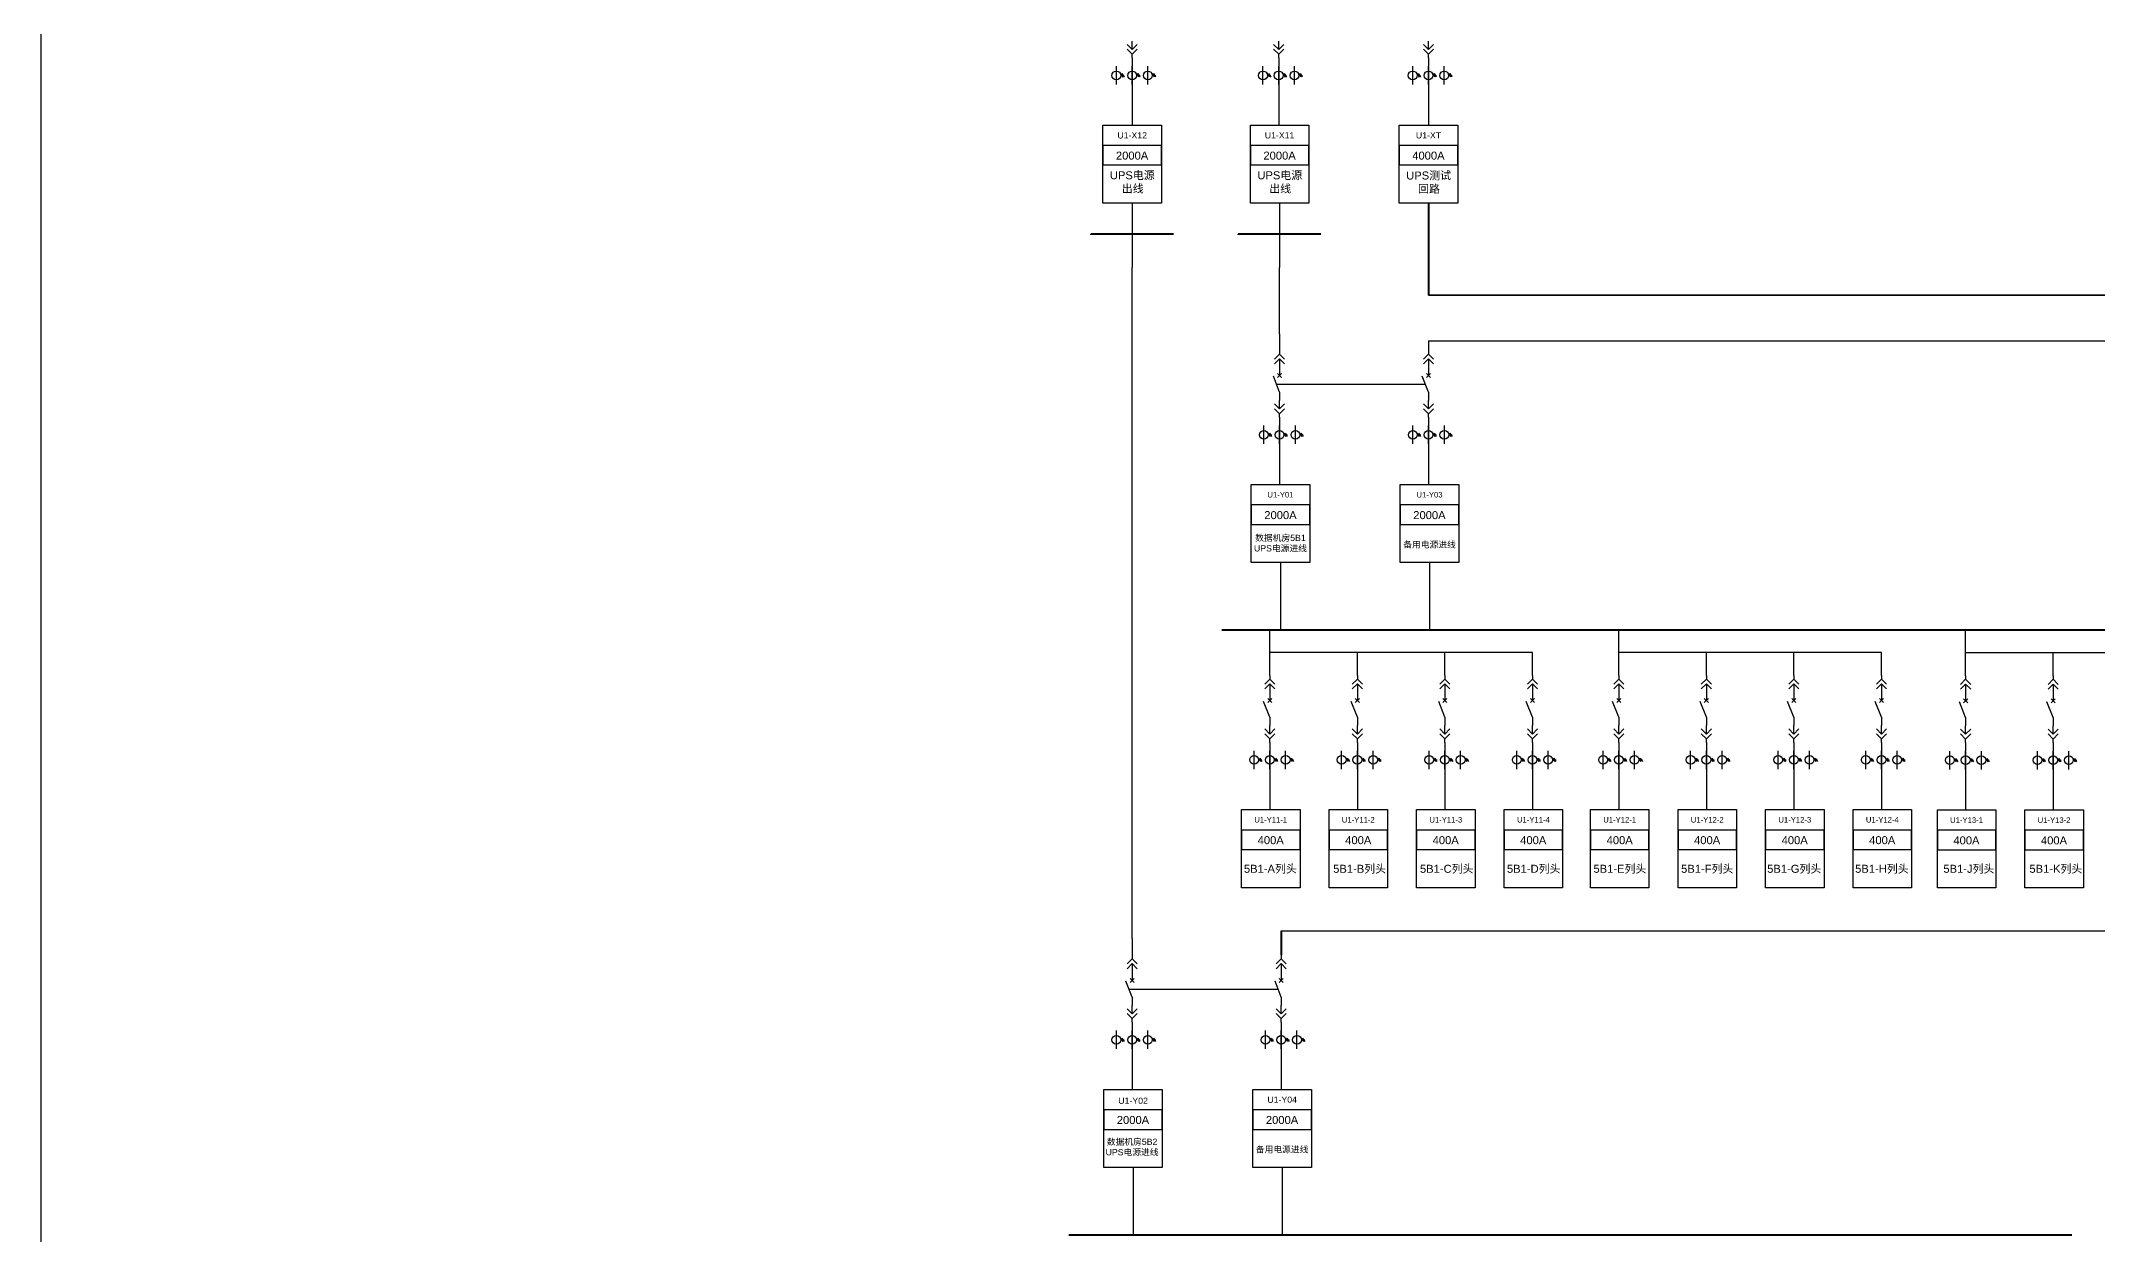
# Model space of a CAD drawing. Header units: millimetres. Extents: x -3460 to -460, y 6070 to 9130.
# Drawn here: x -1850 to -1666.8, y 6210.8 to 6317.1 of the extents above; entities that cross this region are included whole.
import ezdxf
from ezdxf.enums import TextEntityAlignment as Align

# ---------------------------------------------------------------- set-up
doc = ezdxf.new("R2010")
doc.units = ezdxf.units.MM
doc.header["$LTSCALE"] = 1000
doc.header["$MEASUREMENT"] = 0
doc.linetypes.add('HIDDEN', pattern=[0.375, 0.25, -0.125])
doc.styles.get("Standard").update_dxf_attribs({"font": 'arial.ttf'})

# ---------------------------------------------------------------- blocks, each defined once
blk = doc.blocks.new('DYDQAA04')
at = {"color": 0}
for points in [[(0, -3.5), (0, 0)], [(-2.12, -1.38), (0, -3.5)], [(-2.12, -3.38), (0, -5.5)], [(2.12, -1.38), (0, -3.5)], [(2.12, -3.38), (0, -5.5)], [(0, -7), (0, -5.5)]]:
    blk.add_lwpolyline(points, dxfattribs=at)
blk = doc.blocks.new('DYDQAA09')
at = {"color": 0}
blk.add_lwpolyline([(0, 0), (0, -3.5)], dxfattribs=at)
blk.add_lwpolyline([(0, 0), (0, -3.5)], dxfattribs=at)
blk.add_lwpolyline([(0, 0), (0, -3.5)], dxfattribs=at)
blk.add_lwpolyline([(0, 0), (0, -3.5)], dxfattribs=at)
blk.add_lwpolyline([(0, 0), (0, -3.5)], dxfattribs=at)
blk.add_lwpolyline([(0, 0), (0, -3.5)], dxfattribs=at)
blk.add_lwpolyline([(0, 0), (0, -3.5)], dxfattribs=at)
blk.add_lwpolyline([(0, 0), (0, -3.5)], dxfattribs=at)
blk.add_lwpolyline([(0, 0), (0, -3.5)], dxfattribs=at)
blk = doc.blocks.new('A$C03DD39B5')
for p, q in [((417, 475), (283, 392)), ((417, 422), (283, 339)), ((350, 333), (350, 467))]:
    blk.add_line(p, q)
blk.add_lwpolyline([(700, 167), (0, 167)])
blk.add_circle((350, 167), 167)
blk = doc.blocks.new('DYDQAA05')
at = {"color": 0}
blk.add_lwpolyline([(0, 0), (0, -7)], dxfattribs=at)
blk = doc.blocks.new('DYDQAA03')
at = {"color": 0}
for points in [[(0, 0), (0, -1.5)], [(-2.12, -3.62), (0, -1.5)], [(-2.12, -5.62), (0, -3.5)], [(2.12, -3.62), (0, -1.5)], [(2.12, -5.62), (0, -3.5)], [(0, -3.5), (0, -7)]]:
    blk.add_lwpolyline(points, dxfattribs=at)
blk = doc.blocks.new('DYDQ0201')
at = {"color": 0}
for points in [[(0.86, -0.86), (-0.86, 0.86)], [(-0.86, -0.86), (0.86, 0.86)], [(0, -7), (-2.61, -0.37)]]:
    blk.add_lwpolyline(points, dxfattribs=at)

msp = doc.modelspace()

# ---------------------------------------------------------------- linework, layer by layer
for p, q in [((-1752.8, 6314.83, -16025.78), (-1752.8, 6313.19, -16025.78)), ((-1739.75, 6314.83, -16025.78), (-1739.75, 6313.19, -16025.78)), ((-1726.4, 6314.83, -16025.78), (-1726.4, 6313.19, -16025.78)), ((-1752.8, 6313.19, -16025.78), (-1752.8, 6309.62, -16025.78)), ((-1739.75, 6313.19, -16025.78), (-1739.75, 6309.62, -16025.78)), ((-1726.4, 6313.19, -16025.78), (-1726.4, 6309.62, -16025.78)), ((-1752.8, 6302.67, -16025.78), (-1752.8, 6296.95, -16025.78)), ((-1739.67, 6302.67, -16057.27), (-1739.67, 6296.95, -16057.27)), ((-1752.8, 6237.15, -18792.33), (-1752.8, 6296.95, -17409.06)), ((-1739.67, 6291.04, -18823.82), (-1739.67, 6296.95, -17440.55)), ((-1739.67, 6282.8, -16622.61), (-1739.67, 6281.17, -16622.61)), ((-1739.67, 6281.17, -16622.61), (-1739.67, 6277.6, -16622.61)), ((-1739.59, 6270.65, -16654.1), (-1739.59, 6264.66, -16182.55)), ((-1740.54, 6260.59, -19610.28), (-1740.54, 6264.66, -18227.01)), ((-1709.45, 6260.59, -19610.28), (-1709.45, 6264.66, -18227.01)), ((-1678.55, 6260.57, -19610.28), (-1678.55, 6264.64, -18227.01)), ((-1732.74, 6262.63, -18227.01), (-1740.54, 6262.63, -18918.64)), ((-1732.74, 6260.59, -18227.01), (-1732.74, 6262.63, -18227.01)), ((-1724.94, 6262.63, -17535.37), (-1732.74, 6262.63, -18227.01)), ((-1724.94, 6260.59, -17535.37), (-1724.94, 6262.63, -17535.37)), ((-1717.14, 6262.63, -16843.73), (-1724.94, 6262.63, -17535.37)), ((-1717.14, 6260.59, -16843.73), (-1717.14, 6262.63, -16843.73)), ((-1701.65, 6262.63, -18227.01), (-1709.45, 6262.63, -18918.64)), ((-1701.65, 6260.59, -18227.01), (-1701.65, 6262.63, -18227.01)), ((-1693.85, 6262.63, -17535.37), (-1701.65, 6262.63, -18227.01)), ((-1693.85, 6260.59, -17535.37), (-1693.85, 6262.63, -17535.37)), ((-1686.05, 6262.63, -16843.73), (-1693.85, 6262.63, -17535.37)), ((-1686.05, 6260.59, -16843.73), (-1686.05, 6262.63, -16843.73)), ((-1670.75, 6262.6, -18227.01), (-1678.55, 6262.6, -18918.64)), ((-1670.75, 6260.57, -18227.01), (-1670.75, 6262.6, -18227.01)), ((-1662.95, 6262.6, -17535.37), (-1670.75, 6262.6, -18227.01)), ((-1740.54, 6253.84, -17409.07), (-1740.54, 6252.2, -17409.07)), ((-1732.74, 6253.84, -16025.79), (-1732.74, 6252.2, -16025.79)), ((-1724.94, 6253.84, -15334.15), (-1724.94, 6252.2, -15334.15)), ((-1717.14, 6253.84, -14642.52), (-1717.14, 6252.2, -14642.52)), ((-1709.45, 6253.84, -17409.07), (-1709.45, 6252.2, -17409.07)), ((-1701.65, 6253.84, -16025.79), (-1701.65, 6252.2, -16025.79)), ((-1693.85, 6253.84, -15334.15), (-1693.85, 6252.2, -15334.15)), ((-1686.05, 6253.84, -14642.52), (-1686.05, 6252.2, -14642.52)), ((-1678.55, 6253.82, -17409.07), (-1678.55, 6252.18, -17409.07)), ((-1670.75, 6253.82, -16025.79), (-1670.75, 6252.18, -16025.79)), ((-1740.54, 6252.2, -17409.07), (-1740.54, 6248.64, -17409.07)), ((-1732.74, 6252.2, -16025.79), (-1732.74, 6248.64, -16025.79)), ((-1724.94, 6252.2, -15334.15), (-1724.94, 6248.64, -15334.15)), ((-1717.14, 6252.2, -14642.52), (-1717.14, 6248.64, -14642.52)), ((-1709.45, 6252.2, -17409.07), (-1709.45, 6248.64, -17409.07)), ((-1701.65, 6252.2, -16025.79), (-1701.65, 6248.64, -16025.79)), ((-1693.85, 6252.2, -15334.15), (-1693.85, 6248.64, -15334.15)), ((-1686.05, 6252.2, -14642.52), (-1686.05, 6248.64, -14642.52)), ((-1678.55, 6252.18, -17409.07), (-1678.55, 6248.61, -17409.07)), ((-1670.75, 6252.18, -16025.79), (-1670.75, 6248.61, -16025.79)), ((-1752.8, 6228.91, -16591.12), (-1752.8, 6227.27, -16591.12)), ((-1752.8, 6227.27, -16591.12), (-1752.8, 6223.7, -16591.12)), ((-1752.72, 6216.75, -16622.61), (-1752.72, 6210.76, -16151.06))]:
    msp.add_line(p, q)
at = {"color": 1, "lineweight": 40}
for p, q in [((-1726.4, 6302.67, -16058.29), (-1726.4, 6294.48, -18133.2)), ((-1744.81, 6264.66, -16182.55), (-1656.02, 6264.66, -16182.55)), ((-1758.45, 6210.76, -16151.06), (-1669.08, 6210.76, -16151.06))]:
    msp.add_line(p, q, dxfattribs=at)
at = {"color": 1, "lineweight": 35}
msp.add_line((-1726.4, 6294.48, -18133.2), (-1506.82, 6294.48, -18133.2), dxfattribs=at)
at = {"color": 5}
for p, q in [((-1726.4, 6290.39, -20868.28), (-1726.4, 6289.55, -18823.82)), ((-1726.4, 6282.8, -16622.61), (-1726.4, 6281.17, -16622.61)), ((-1726.4, 6281.17, -16622.61), (-1726.4, 6277.6, -16622.61)), ((-1726.31, 6270.65, -16654.1), (-1726.31, 6264.66, -16182.55)), ((-1739.52, 6228.91, -14986.73), (-1739.52, 6227.27, -14986.73)), ((-1739.52, 6227.27, -14986.73), (-1739.52, 6223.7, -14986.73)), ((-1739.44, 6216.75, -15018.22), (-1739.44, 6210.76, -14546.67))]:
    msp.add_line(p, q, dxfattribs=at)
at = {"color": 5, "lineweight": 30}
for p, q in [((-1726.4, 6290.39, -19846.05), (-1587.05, 6290.39, -30785.48)), ((-1739.52, 6237.84, -19924.04), (-1629.65, 6237.84, -41174.01))]:
    msp.add_line(p, q, dxfattribs=at)
at = {"linetype": 'HIDDEN', "ltscale": 2}
for p, q in [((-1739.94, 6286.53, -18823.82), (-1726.66, 6286.53, -18823.82)), ((-1753.08, 6232.64, -17187.95), (-1739.8, 6232.64, -17187.95))]:
    msp.add_line(p, q, dxfattribs=at)
at = {"color": 5, "lineweight": 40}
msp.add_line((-1739.52, 6237.84, -19924.04), (-1739.52, 6235.66, -17187.95), dxfattribs=at)
at = {"color": 1, "lineweight": 30, "ltscale": 0.002916}
msp.add_lwpolyline([(-1850, 6454.66), (-1486.12, 6454.66), (-1486.12, 6160), (-1850, 6160)], close=True, dxfattribs=at)
for points, elevation in [([(-1755.41, 6309.62), (-1750.2, 6309.62), (-1750.2, 6302.67), (-1755.41, 6302.67)], -16025.78), ([(-1742.27, 6309.62), (-1737.06, 6309.62), (-1737.06, 6302.67), (-1742.27, 6302.67)], -16057.27), ([(-1755.41, 6306.07), (-1750.2, 6306.07), (-1750.2, 6307.81), (-1755.41, 6307.81)], -16025.78), ([(-1742.27, 6306.07), (-1737.06, 6306.07), (-1737.06, 6307.81), (-1742.27, 6307.81)], -16057.27), ([(-1742.19, 6277.6), (-1736.98, 6277.6), (-1736.98, 6270.65), (-1742.19, 6270.65)], -16654.1), ([(-1742.19, 6274.05), (-1736.98, 6274.05), (-1736.98, 6275.78), (-1742.19, 6275.78)], -16654.1), ([(-1743.06, 6248.64), (-1737.85, 6248.64), (-1737.85, 6241.68), (-1743.06, 6241.68)], -17440.56), ([(-1735.26, 6248.64), (-1730.05, 6248.64), (-1730.05, 6241.68), (-1735.26, 6241.68)], -16057.28), ([(-1727.46, 6248.64), (-1722.25, 6248.64), (-1722.25, 6241.68), (-1727.46, 6241.68)], -15365.64), ([(-1719.66, 6248.64), (-1714.45, 6248.64), (-1714.45, 6241.68), (-1719.66, 6241.68)], -14674), ([(-1711.97, 6248.64), (-1706.76, 6248.64), (-1706.76, 6241.68), (-1711.97, 6241.68)], -17440.56), ([(-1704.17, 6248.64), (-1698.96, 6248.64), (-1698.96, 6241.68), (-1704.17, 6241.68)], -16057.28), ([(-1696.37, 6248.64), (-1691.16, 6248.64), (-1691.16, 6241.68), (-1696.37, 6241.68)], -15365.64), ([(-1688.57, 6248.64), (-1683.36, 6248.64), (-1683.36, 6241.68), (-1688.57, 6241.68)], -14674), ([(-1681.07, 6248.61), (-1675.86, 6248.61), (-1675.86, 6241.66), (-1681.07, 6241.66)], -17440.56), ([(-1673.27, 6248.61), (-1668.06, 6248.61), (-1668.06, 6241.66), (-1673.27, 6241.66)], -16057.28), ([(-1743.06, 6245.08), (-1737.85, 6245.08), (-1737.85, 6246.82), (-1743.06, 6246.82)], -17440.56), ([(-1735.26, 6245.08), (-1730.05, 6245.08), (-1730.05, 6246.82), (-1735.26, 6246.82)], -16057.28), ([(-1727.46, 6245.08), (-1722.25, 6245.08), (-1722.25, 6246.82), (-1727.46, 6246.82)], -15365.64), ([(-1719.66, 6245.08), (-1714.45, 6245.08), (-1714.45, 6246.82), (-1719.66, 6246.82)], -14674), ([(-1711.97, 6245.08), (-1706.76, 6245.08), (-1706.76, 6246.82), (-1711.97, 6246.82)], -17440.56), ([(-1704.17, 6245.08), (-1698.96, 6245.08), (-1698.96, 6246.82), (-1704.17, 6246.82)], -16057.28), ([(-1696.37, 6245.08), (-1691.16, 6245.08), (-1691.16, 6246.82), (-1696.37, 6246.82)], -15365.64), ([(-1688.57, 6245.08), (-1683.36, 6245.08), (-1683.36, 6246.82), (-1688.57, 6246.82)], -14674), ([(-1681.07, 6245.06), (-1675.86, 6245.06), (-1675.86, 6246.8), (-1681.07, 6246.8)], -17440.56), ([(-1673.27, 6245.06), (-1668.06, 6245.06), (-1668.06, 6246.8), (-1673.27, 6246.8)], -16057.28), ([(-1755.33, 6223.7), (-1750.12, 6223.7), (-1750.12, 6216.75), (-1755.33, 6216.75)], -16622.61), ([(-1755.33, 6220.15), (-1750.12, 6220.15), (-1750.12, 6221.89), (-1755.33, 6221.89)], -16622.61)]:
    msp.add_lwpolyline(points, close=True, dxfattribs=dict(elevation=elevation))
at = {"color": 1, "elevation": -16058.29}
for points in [[(-1729.01, 6309.62), (-1723.8, 6309.62), (-1723.8, 6302.67), (-1729.01, 6302.67)], [(-1729.01, 6306.07), (-1723.8, 6306.07), (-1723.8, 6307.81), (-1729.01, 6307.81)]]:
    msp.add_lwpolyline(points, close=True, dxfattribs=at)
at = {"color": 1, "lineweight": 40, "ltscale": 100}
for points, elevation in [([(-1749.12, 6299.91), (-1756.49, 6299.91), (-1756.49, 6299.91)], -26526.8), ([(-1735.98, 6299.91), (-1743.35, 6299.91), (-1743.35, 6299.91)], -26558.29)]:
    msp.add_lwpolyline(points, dxfattribs=dict(at, elevation=elevation))
at = {"color": 5}
for points, elevation in [([(-1728.92, 6277.6), (-1723.71, 6277.6), (-1723.71, 6270.65), (-1728.92, 6270.65)], -16654.1), ([(-1728.92, 6274.05), (-1723.71, 6274.05), (-1723.71, 6275.78), (-1728.92, 6275.78)], -16654.1), ([(-1742.04, 6223.7), (-1736.83, 6223.7), (-1736.83, 6216.75), (-1742.04, 6216.75)], -15018.22), ([(-1742.04, 6220.15), (-1736.83, 6220.15), (-1736.83, 6221.89), (-1742.04, 6221.89)], -15018.22)]:
    msp.add_lwpolyline(points, close=True, dxfattribs=dict(at, elevation=elevation))

# ---------------------------------------------------------------- block references
at = {"xscale": 0.2128954749704126, "yscale": 0.2128954749704126, "zscale": 0.2128954749704126}
for name, p in [('DYDQAA04', (-1752.8, 6317.11, -18227)), ('DYDQAA04', (-1739.75, 6317.11, -18227)), ('DYDQAA04', (-1726.4, 6317.11, -18227)), ('DYDQAA09', (-1752.8, 6315.62, -18227)), ('DYDQAA09', (-1739.75, 6315.62, -18227)), ('DYDQAA09', (-1726.4, 6315.62, -18227)), ('DYDQAA05', (-1739.67, 6291.04, -18823.82)), ('DYDQAA03', (-1739.67, 6289.55, -18823.82)), ('DYDQ0201', (-1739.67, 6287.32, -18823.82)), ('DYDQAA09', (-1739.67, 6288.06, -18823.82)), ('DYDQAA04', (-1739.67, 6285.08, -18823.82)), ('DYDQAA09', (-1739.67, 6285.83, -18823.82)), ('DYDQAA09', (-1739.67, 6283.59, -18823.82)), ('DYDQAA03', (-1740.54, 6260.59, -19610.28)), ('DYDQAA03', (-1732.74, 6260.59, -18227.01)), ('DYDQAA03', (-1724.94, 6260.59, -17535.37)), ('DYDQAA03', (-1717.14, 6260.59, -16843.73)), ('DYDQAA03', (-1709.45, 6260.59, -19610.28)), ('DYDQAA03', (-1701.65, 6260.59, -18227.01)), ('DYDQAA03', (-1693.85, 6260.59, -17535.37)), ('DYDQAA03', (-1686.05, 6260.59, -16843.73)), ('DYDQAA03', (-1678.55, 6260.57, -19610.28)), ('DYDQAA03', (-1670.75, 6260.57, -18227.01)), ('DYDQ0201', (-1740.54, 6258.36, -19610.28)), ('DYDQAA09', (-1740.54, 6259.1, -19610.28)), ('DYDQ0201', (-1732.74, 6258.36, -18227.01)), ('DYDQAA09', (-1732.74, 6259.1, -18227.01)), ('DYDQ0201', (-1724.94, 6258.36, -17535.37)), ('DYDQAA09', (-1724.94, 6259.1, -17535.37)), ('DYDQ0201', (-1717.14, 6258.36, -16843.73)), ('DYDQAA09', (-1717.14, 6259.1, -16843.73)), ('DYDQ0201', (-1709.45, 6258.36, -19610.28)), ('DYDQAA09', (-1709.45, 6259.1, -19610.28)), ('DYDQ0201', (-1701.65, 6258.36, -18227.01)), ('DYDQAA09', (-1701.65, 6259.1, -18227.01)), ('DYDQ0201', (-1693.85, 6258.36, -17535.37)), ('DYDQAA09', (-1693.85, 6259.1, -17535.37)), ('DYDQ0201', (-1686.05, 6258.36, -16843.73)), ('DYDQAA09', (-1686.05, 6259.1, -16843.73)), ('DYDQ0201', (-1678.55, 6258.33, -19610.28)), ('DYDQAA09', (-1678.55, 6259.08, -19610.28)), ('DYDQ0201', (-1670.75, 6258.33, -18227.01)), ('DYDQAA09', (-1670.75, 6259.08, -18227.01)), ('DYDQAA04', (-1740.54, 6256.12, -19610.28)), ('DYDQAA09', (-1740.54, 6256.87, -19610.28)), ('DYDQAA04', (-1732.74, 6256.12, -18227.01)), ('DYDQAA09', (-1732.74, 6256.87, -18227.01)), ('DYDQAA04', (-1724.94, 6256.12, -17535.37)), ('DYDQAA09', (-1724.94, 6256.87, -17535.37)), ('DYDQAA04', (-1717.14, 6256.12, -16843.73)), ('DYDQAA09', (-1717.14, 6256.87, -16843.73)), ('DYDQAA04', (-1709.45, 6256.12, -19610.28)), ('DYDQAA09', (-1709.45, 6256.87, -19610.28)), ('DYDQAA04', (-1701.65, 6256.12, -18227.01)), ('DYDQAA09', (-1701.65, 6256.87, -18227.01)), ('DYDQAA04', (-1693.85, 6256.12, -17535.37)), ('DYDQAA09', (-1693.85, 6256.87, -17535.37)), ('DYDQAA04', (-1686.05, 6256.12, -16843.73)), ('DYDQAA09', (-1686.05, 6256.87, -16843.73)), ('DYDQAA04', (-1678.55, 6256.1, -19610.28)), ('DYDQAA09', (-1678.55, 6256.84, -19610.28)), ('DYDQAA04', (-1670.75, 6256.1, -18227.01)), ('DYDQAA09', (-1670.75, 6256.84, -18227.01)), ('DYDQAA09', (-1740.54, 6254.63, -19610.28)), ('DYDQAA09', (-1732.74, 6254.63, -18227.01)), ('DYDQAA09', (-1724.94, 6254.63, -17535.37)), ('DYDQAA09', (-1717.14, 6254.63, -16843.73)), ('DYDQAA09', (-1709.45, 6254.63, -19610.28)), ('DYDQAA09', (-1701.65, 6254.63, -18227.01)), ('DYDQAA09', (-1693.85, 6254.63, -17535.37)), ('DYDQAA09', (-1686.05, 6254.63, -16843.73)), ('DYDQAA09', (-1678.55, 6254.61, -19610.28)), ('DYDQAA09', (-1670.75, 6254.61, -18227.01)), ('DYDQAA03', (-1752.8, 6235.66, -18792.33)), ('DYDQAA05', (-1752.8, 6237.15, -18792.33)), ('DYDQ0201', (-1752.8, 6233.42, -18792.33)), ('DYDQAA09', (-1752.8, 6234.17, -18792.33)), ('DYDQAA09', (-1752.8, 6231.93, -18792.33)), ('DYDQAA04', (-1752.8, 6231.19, -18792.33)), ('DYDQAA09', (-1752.8, 6229.7, -18792.33))]:
    msp.add_blockref(name, p, dxfattribs=at)
at = {"linetype": 'Continuous', "xscale": 0.002338875, "yscale": 0.002338875, "zscale": 0.002338875, "rotation": 270}
for p in [(-1754.6, 6314.87, -16025.78), (-1753.19, 6314.87, -16025.78), (-1751.79, 6314.87, -16025.78), (-1741.54, 6314.87, -16025.78), (-1740.14, 6314.87, -16025.78), (-1738.73, 6314.87, -16025.78), (-1728.2, 6314.87, -16025.78), (-1726.79, 6314.87, -16025.78), (-1725.39, 6314.87, -16025.78), (-1741.46, 6282.85, -16622.61), (-1740.06, 6282.85, -16622.61), (-1738.65, 6282.85, -16622.61), (-1742.33, 6253.89, -17409.07), (-1740.93, 6253.89, -17409.07), (-1739.52, 6253.89, -17409.07), (-1734.53, 6253.89, -16025.79), (-1733.13, 6253.89, -16025.79), (-1731.72, 6253.89, -16025.79), (-1726.73, 6253.89, -15334.15), (-1725.33, 6253.89, -15334.15), (-1723.93, 6253.89, -15334.15), (-1718.93, 6253.89, -14642.52), (-1717.53, 6253.89, -14642.52), (-1716.13, 6253.89, -14642.52), (-1711.24, 6253.89, -17409.07), (-1709.84, 6253.89, -17409.07), (-1708.43, 6253.89, -17409.07), (-1703.44, 6253.89, -16025.79), (-1702.04, 6253.89, -16025.79), (-1700.64, 6253.89, -16025.79), (-1695.64, 6253.89, -15334.15), (-1694.24, 6253.89, -15334.15), (-1692.84, 6253.89, -15334.15), (-1687.84, 6253.89, -14642.52), (-1686.44, 6253.89, -14642.52), (-1685.04, 6253.89, -14642.52), (-1680.34, 6253.86, -17409.07), (-1678.94, 6253.86, -17409.07), (-1677.54, 6253.86, -17409.07), (-1672.54, 6253.86, -16025.79), (-1671.14, 6253.86, -16025.79), (-1669.74, 6253.86, -16025.79), (-1754.6, 6228.95, -16591.12), (-1753.19, 6228.95, -16591.12), (-1751.79, 6228.95, -16591.12)]:
    msp.add_blockref('A$C03DD39B5', p, dxfattribs=at)
at = {"color": 5, "xscale": 0.2128954749704126, "yscale": 0.2128954749704126, "zscale": 0.2128954749704126}
for name, p in [('DYDQAA03', (-1726.4, 6289.55, -18823.82)), ('DYDQ0201', (-1726.4, 6287.32, -18823.82)), ('DYDQAA09', (-1726.4, 6288.06, -18823.82)), ('DYDQAA04', (-1726.4, 6285.08, -18823.82)), ('DYDQAA09', (-1726.4, 6285.83, -18823.82)), ('DYDQAA09', (-1726.4, 6283.59, -18823.82)), ('DYDQAA03', (-1739.52, 6235.66, -17187.95)), ('DYDQ0201', (-1739.52, 6233.42, -17187.95)), ('DYDQAA09', (-1739.52, 6234.17, -17187.95)), ('DYDQAA09', (-1739.52, 6231.93, -17187.95)), ('DYDQAA04', (-1739.52, 6231.19, -17187.95)), ('DYDQAA09', (-1739.52, 6229.7, -17187.95))]:
    msp.add_blockref(name, p, dxfattribs=at)
at = {"color": 5, "linetype": 'Continuous', "xscale": 0.002338875, "yscale": 0.002338875, "zscale": 0.002338875, "rotation": 270}
for p in [(-1728.19, 6282.85, -16622.61), (-1726.79, 6282.85, -16622.61), (-1725.38, 6282.85, -16622.61), (-1741.31, 6228.95, -14986.73), (-1739.91, 6228.95, -14986.73), (-1738.51, 6228.95, -14986.73)]:
    msp.add_blockref('A$C03DD39B5', p, dxfattribs=at)

# ---------------------------------------------------------------- texts
at = {"lineweight": 0}
for s, p in [('2000A', (-1752.81, 6306.55, -17409.06)), ('2000A', (-1739.67, 6306.55, -17440.55)), ('2000A', (-1739.59, 6274.52, -18037.37)), ('400A', (-1740.46, 6245.56, -18823.83)), ('400A', (-1732.66, 6245.56, -17440.56)), ('400A', (-1724.87, 6245.56, -16748.92)), ('400A', (-1717.07, 6245.56, -16057.28)), ('400A', (-1709.37, 6245.56, -18823.83)), ('400A', (-1701.58, 6245.56, -17440.56)), ('400A', (-1693.78, 6245.56, -16748.92)), ('400A', (-1685.98, 6245.56, -16057.28)), ('400A', (-1678.48, 6245.54, -18823.83)), ('400A', (-1670.68, 6245.54, -17440.56)), ('5B1-A列头', (-1740.49, 6243.01, -13011.69)), ('5B1-B列头', (-1732.54, 6243.01, -13011.69)), ('5B1-C列头', (-1724.78, 6243.01, -13011.69)), ('5B1-D列头', (-1717.03, 6243.01, -13011.69)), ('5B1-E列头', (-1709.35, 6243.01, -13011.69)), ('5B1-F列头', (-1701.57, 6243.01, -13011.69)), ('5B1-G列头', (-1693.82, 6243.01, -37493.31)), ('5B1-H列头', (-1686.01, 6243.01, -37493.31)), ('5B1-J列头', (-1678.26, 6243.01, -13011.69)), ('5B1-K列头', (-1670.51, 6243.01, -13011.69)), ('2000A', (-1752.73, 6220.63, -18005.88))]:
    msp.add_text(s, height=0.713, dxfattribs=at).set_placement(p, align=Align.CENTER)
at = {"color": 1, "lineweight": 0}
msp.add_text('4000A', height=0.713, dxfattribs=at).set_placement((-1726.41, 6306.55, -17441.57), align=Align.CENTER)
at = {"color": 5, "lineweight": 0}
for p in [(-1726.32, 6274.52, -18037.37), (-1739.45, 6220.63, -16401.5)]:
    msp.add_text('2000A', height=0.713, dxfattribs=at).set_placement(p, align=Align.CENTER)
at = {"width": 5.2091}
for s, insert, char_height, attachment_point in [('U1-X12', (-1752.8, 6308.71, -13950.87), 0.557, 5), ('U1-X11', (-1739.67, 6308.71, -13164.42), 0.557, 5), ('\\pi0.62243;UPS{\\fSimSun|b0|i0|c134|p2;电源\\P\\pi1.68468;出线}', (-1755.41, 6305.51, -18603.73), 0.7128, 1), ('\\pi0.62243;UPS{\\fSimSun|b0|i0|c134|p2;电源\\P\\pi1.68468;出线}', (-1742.27, 6305.51, -17346.76), 0.7128, 1), ('U1-Y01', (-1739.59, 6276.69, -16654.1), 0.49, 5), ('{\\fSimSun|b0|i0|c134|p2;\\H0.78125x;数据机房\\fArial|b0|i0|c0|p34;5B1\\PUPS\\fSimSun|b0|i0|c134|p2;电源进线\\P}', (-1739.59, 6272.35, -16654.1), 0.7128, 5), ('U1-Y11-1\\P', (-1740.46, 6247.73, -17440.56), 0.49, 5), ('U1-Y11-2\\P', (-1732.66, 6247.73, -16057.28), 0.49, 5), ('U1-Y11-3\\P', (-1724.86, 6247.73, -15365.64), 0.49, 5), ('U1-Y11-4\\P', (-1717.06, 6247.73, -14674), 0.49, 5), ('U1-Y12-1\\P', (-1709.37, 6247.73, -17440.56), 0.49, 5), ('U1-Y12-2\\P', (-1701.57, 6247.73, -16057.28), 0.49, 5), ('U1-Y12-3\\P', (-1693.77, 6247.73, -15365.64), 0.49, 5), ('U1-Y12-4\\P', (-1685.97, 6247.73, -14674), 0.49, 5), ('U1-Y13-1\\P', (-1678.47, 6247.7, -17440.56), 0.49, 5), ('U1-Y13-2\\P', (-1670.67, 6247.7, -16057.28), 0.49, 5), ('U1-Y02', (-1752.72, 6222.7, -18824.84), 0.557, 5), ('{\\fSimSun|b0|i0|c134|p2;数据机房}5B2 \\PUPS{\\fSimSun|b0|i0|c134|p2;电源进线}', (-1752.81, 6218.55, -21717.69), 0.5569, 5)]:
    msp.add_mtext(s, dxfattribs=dict(at, insert=insert, char_height=char_height, attachment_point=attachment_point))
at = {"color": 1, "width": 5.2091}
for s, insert, char_height, attachment_point in [('U1-XT', (-1726.4, 6308.71, -13165.44), 0.557, 5), ('\\pi0.62044;UPS{\\fSimSun|b0|i0|c134|p2;测试\\P\\pi1.67472;回路}', (-1729.01, 6305.49, -16058.29), 0.7128, 1)]:
    msp.add_mtext(s, dxfattribs=dict(at, insert=insert, char_height=char_height, attachment_point=attachment_point))
at = {"color": 5, "width": 5.2091, "attachment_point": 5}
for s, insert, char_height in [('U1-Y03', (-1726.31, 6276.69, -16654.1), 0.49), ('{\\fSimSun|b0|i0|c134|p2;\\H0.78125x;备用电源进线\\P}', (-1726.31, 6272.22, -16654.1), 0.7128), ('U1-Y04', (-1739.44, 6222.79, -15018.22), 0.557), ('{\\fSimSun|b0|i0|c134|p2;\\H0.78125x;备用电源进线\\P}', (-1739.44, 6218.33, -15018.22), 0.7128)]:
    msp.add_mtext(s, dxfattribs=dict(at, insert=insert, char_height=char_height))

doc.saveas('drawing.dxf')
